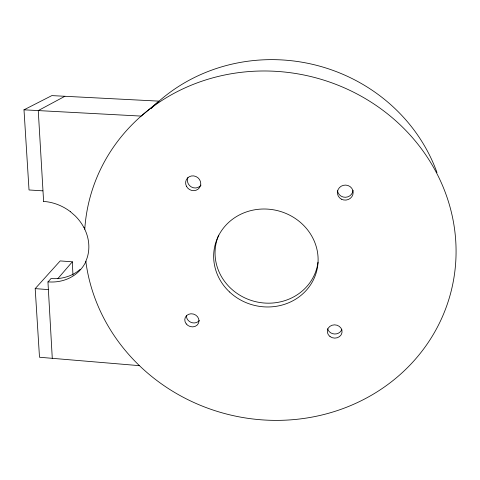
<?xml version="1.0" encoding="UTF-8"?>
<svg xmlns="http://www.w3.org/2000/svg" width="480" height="480" viewBox="0 0 480 480"><rect width="100%" height="100%" fill="white"/><g stroke="black" fill="none" stroke-linecap="round" stroke-linejoin="round"><path stroke-width="0.72" d="M57.75 278.748L72.342 261.798L60.186 260.922L35.196 288.618L39.498 357.252L139.446 365.664M84.768 229.284A186.54 173.934 14 0 1 363.15 97.332A186.54 173.934 14 0 1 372.834 394.434A186.54 173.934 14 0 1 85.812 261.306A42.522 37.344 38 0 0 84.78 229.278L83.976 227.178M80.28 269.244C72.402 276.33 61.464 279.372 51.006 278.55L47.958 282.006L52.278 358.326M43.596 201.216L38.256 110.58L64.896 96.282M24 109.818L51.834 95.61L159.036 101.142L141.162 116.094L24 109.818L29.022 189.972L42.798 190.842M35.196 288.618L48.39 289.614M70.29 211.62L75.072 215.766A43.65 38.316 38 0 1 83.808 227.37M72.342 261.798L72.948 275.13M150.99 108.696A170.646 161.07 13.5 0 1 436.98 172.542M318.012 262.2A51.888 48.312 14.2 0 1 253.86 301.218A51.888 48.312 14.2 0 1 218.736 235.11M341.856 329.196A7.314 6.576 4.8 0 1 334.632 334.002A7.314 6.576 4.8 0 1 327.642 328.704M353.04 190.338A7.794 7.44 -5.5 0 1 345.42 197.28A7.794 7.44 -5.5 0 1 337.53 190.746M201.06 185.064A7.62 7.206 34.1 0 1 191.334 186.948A7.62 7.206 34.1 0 1 187.896 177.558M199.32 320.478A7.14 6.396 21.4 0 1 191.094 322.398A7.14 6.396 21.4 0 1 186.45 315.354M85.998 261.402A45.252 39.732 38.3 0 1 47.952 281.862M43.398 201.414A45.804 40.176 38 0 1 70.302 211.608M229.548 291.978A52.452 48.762 14.2 0 0 316.548 271.554A52.452 48.762 14.2 0 0 251.556 210.444A52.452 48.762 14.2 0 0 229.548 291.978M330.012 336.546A7.392 6.636 4.9 0 0 341.982 332.67A7.392 6.636 4.9 0 0 332.07 325.23A7.392 6.636 4.9 0 0 330.012 336.546M341.448 199.194A7.884 7.518 -5.1 0 0 353.166 192.432A7.884 7.518 -5.1 0 0 341.256 186.174A7.884 7.518 -5.1 0 0 341.448 199.194M186.384 186.162A7.71 7.272 33.9 0 0 199.476 187.716A7.71 7.272 33.9 0 0 193.698 175.908A7.71 7.272 33.9 0 0 186.384 186.162M186.264 323.94A7.218 6.45 21.4 0 0 198.48 323.274A7.218 6.45 21.4 0 0 190.938 313.782A7.218 6.45 21.4 0 0 186.264 323.94"/></g></svg>
